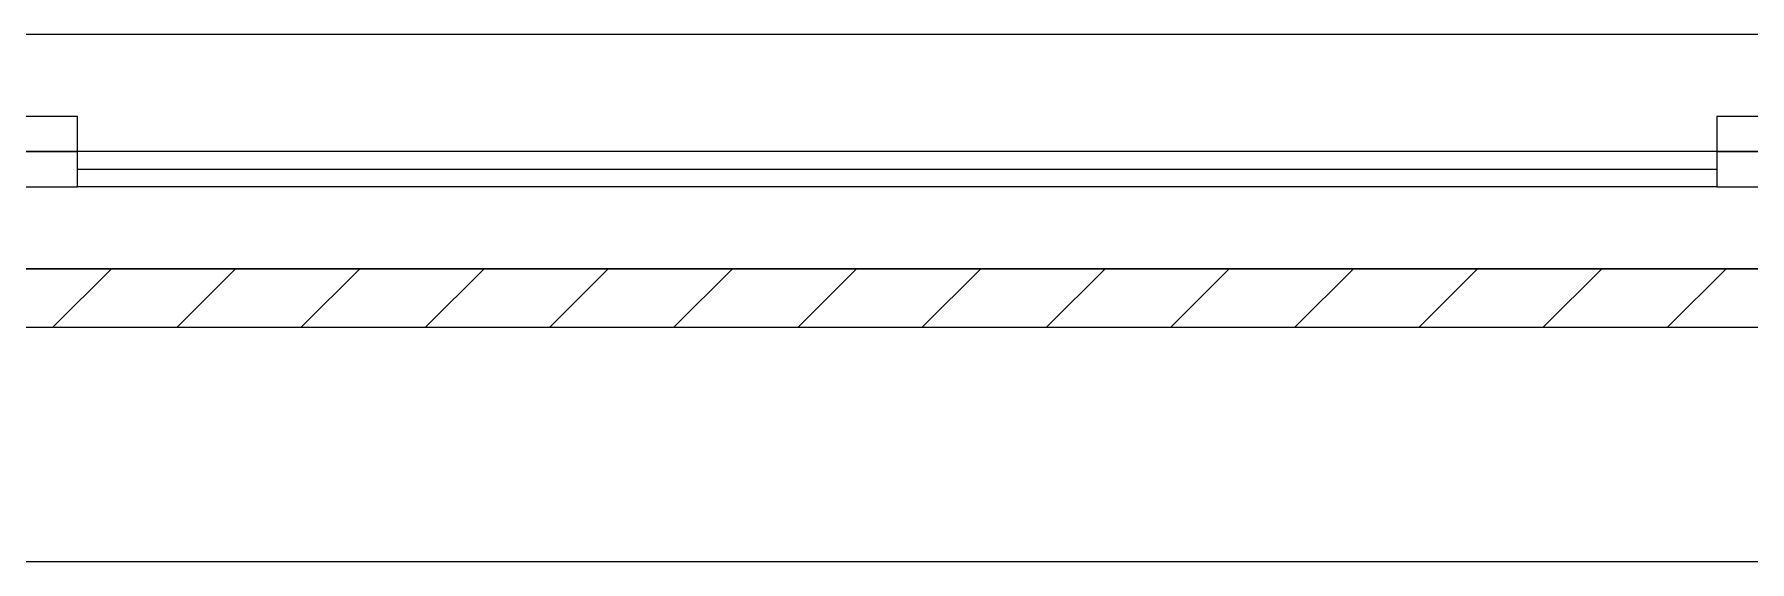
# Model space of a CAD drawing. Header units: inches. Extents: x 4000 to 56200, y 2703 to 36422.
# Drawn here: x 15820 to 17285, y 18136 to 18586 of the extents above; entities that cross this region are included whole.
import ezdxf

# ---------------------------------------------------------------- set-up
doc = ezdxf.new("R2010")
doc.units = ezdxf.units.IN
doc.header["$LTSCALE"] = 30
doc.header["$MEASUREMENT"] = 0
for name, color, linetype in [('0-LINE', 7, 'Continuous'), ('03-WAL NEW', 3, 'Continuous'), ('06-C-천장', 4, 'Continuous'), ('도면층4', 4, 'Continuous'), ('도면층5', 5, 'Continuous')]:
    doc.layers.add(name, color=color, linetype=linetype)

# ---------------------------------------------------------------- blocks, each defined once
blk = doc.blocks.new('도남e편한108-1003')
at = {"layer": '도면층4'}
for p, q in [((22367.7, 37571.9), (17867.7, 37571.9)), ((19417.7, 37456.9), (20817.7, 37456.9))]:
    blk.add_line(p, q, dxfattribs=at)
for points in [[(17867.7, 37371.9), (22367.7, 37371.9), (22367.7, 37571.9), (17867.7, 37571.9)], [(19357.7, 37501.9), (19357.7, 37471.9), (19417.7, 37471.9), (19417.7, 37501.9)], [(20817.7, 37501.9), (20817.7, 37471.9), (20877.7, 37471.9), (20877.7, 37501.9)], [(19357.7, 37471.9), (19357.7, 37441.9), (19417.7, 37441.9), (19417.7, 37471.9)], [(20817.7, 37471.9), (20817.7, 37441.9), (20877.7, 37441.9), (20877.7, 37471.9)]]:
    blk.add_lwpolyline(points, close=True, dxfattribs=at)
at = {"layer": '도면층5'}
for p, q in [((20817.7, 37471.9), (19417.7, 37471.9)), ((20817.7, 37441.9), (19417.7, 37441.9))]:
    blk.add_line(p, q, dxfattribs=at)

msp = doc.modelspace()

# ---------------------------------------------------------------- hatches: boundary and pattern name
at = {"layer": '03-WAL NEW'}
h = msp.add_hatch(dxfattribs=at)
h.set_pattern_fill('ANSI31', color=256, scale=600)
h.set_pattern_definition([(45, (-3561, -18986.44), (-53.03301, 53.03301), [])])
h.paths.add_polyline_path([(14306.7, 18335.5), (18756.7, 18335.5), (18756.7, 18385.5), (14306.7, 18385.5)])

# ---------------------------------------------------------------- linework, layer by layer
at = {"layer": '0-LINE'}
msp.add_line((18756.7, 18135.5), (14306.7, 18135.5), dxfattribs=at)
at = {"layer": '03-WAL NEW'}
msp.add_lwpolyline([(14306.7, 18335.5), (18756.7, 18335.5), (18756.7, 18385.5), (14306.7, 18385.5)], close=True, dxfattribs=at)

# ---------------------------------------------------------------- block references
at = {"layer": '06-C-천장'}
msp.add_blockref('도남e편한108-1003', (-3561, -18986.4), dxfattribs=at)

doc.saveas('drawing.dxf')
